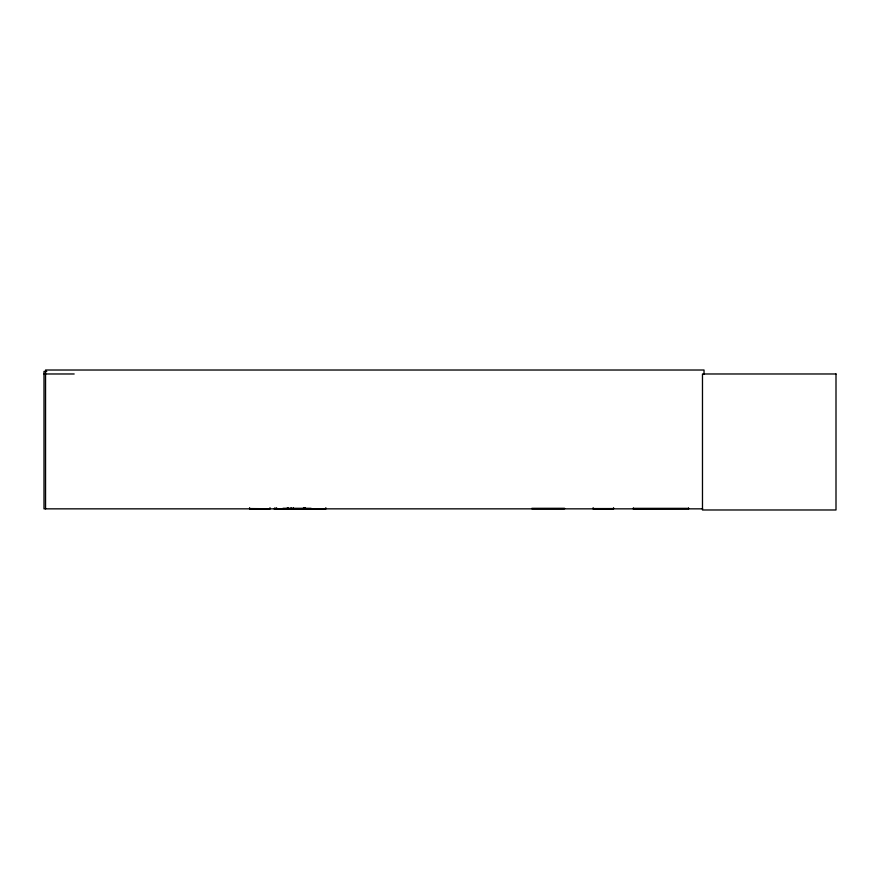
<?xml version="1.0" encoding="UTF-8"?>
<svg xmlns="http://www.w3.org/2000/svg" width="880" height="880" viewBox="0 0 880 880"><rect width="100%" height="100%" fill="white"/><g stroke="black" fill="none" stroke-linecap="round" stroke-linejoin="round"><path stroke-width="1.32" d="M249.59 508.805L270.006 508.739L249.601 508.574M305.404 508.673L325.82 508.739L274.032 508.849M274.703 508.717L287.892 508.717M46.75 371.426L44 371.426L44 508.849L702.658 508.849M44 373.978L74.184 373.978M282.997 508.299L311.113 508.321M531.861 508.321L564.575 508.299M633.303 508.354L688.6 508.354M593.153 508.574L613.558 508.574M531.883 508.783L564.553 508.783M593.153 508.717L613.558 508.717M633.303 508.816L688.6 508.75M305.173 508.717L291.313 508.717M704.033 374.132L704.033 370.018L45.551 370.018L45.551 508.849M688.556 507.958L688.6 508.849M633.347 507.958L633.303 508.849M613.558 507.716L613.558 508.849M593.153 507.716L593.153 508.849M325.809 507.716L325.82 508.849M305.404 507.716L305.415 508.849M304.931 507.716L304.931 508.849M303.545 507.716L303.545 508.849M293.37 507.716L293.37 508.849M291.093 507.716L291.093 508.849M288.123 507.716L288.123 508.849M287.386 507.716L287.386 508.849M276.562 507.716L276.562 508.849M274.934 507.716L274.934 508.849M269.995 507.716L270.006 508.849M249.59 507.716L249.601 508.849M836 373.978L702.482 373.978L702.482 509.982L836 509.982L836 373.978"/></g></svg>
